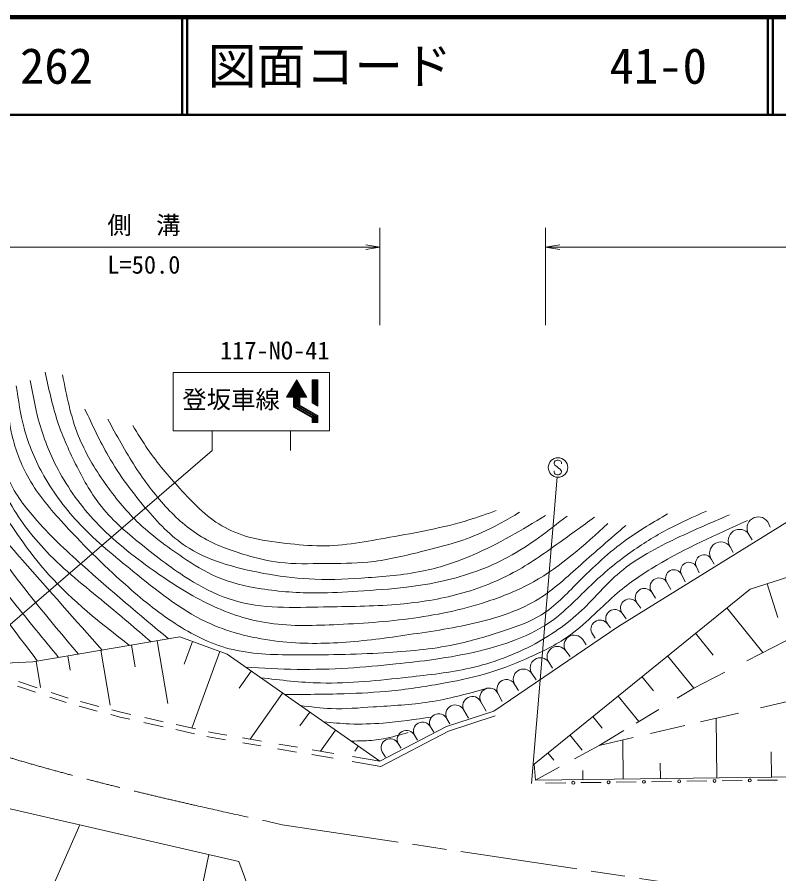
# Model space of a CAD drawing. Units: millimetres, scale not verified. Extents: x 40000 to 680000, y 20000 to 380000.
# Drawn here: x 100851 to 178865, y 292183 to 380000 of the extents above; entities that cross this region are included whole.
import ezdxf
from ezdxf.enums import TextEntityAlignment as Align

# ---------------------------------------------------------------- set-up
doc = ezdxf.new("R2010")
doc.units = ezdxf.units.MM
doc.header["$LTSCALE"] = 1000
doc.linetypes.add('CHAIN', pattern=[18.5, 12, -1.5, 3.5, -1.5])
for name, color, linetype, lineweight in [('M-BGD', 7, 'Continuous', 13), ('M-BMK', 2, 'CHAIN', 13), ('M-STR-STR3', 7, 'Continuous', 13), ('M-STR-STRC', 7, 'Continuous', 13), ('M-TTL', 2, 'Continuous', 140), ('M-TTL-LINE', 7, 'Continuous', 50), ('M-TTL-TXT', 7, 'Continuous', 13)]:
    doc.layers.add(name, color=color, linetype=linetype, lineweight=lineweight)
doc.styles.add('ＭＳ ゴシック', font='')
doc.styles.get('ＭＳ ゴシック').set_extended_font_data('MS Gothic')

# ---------------------------------------------------------------- blocks, each defined once
blk = doc.blocks.new('open_arrow')
at = {"color": 0, "linetype": 'Continuous', "lineweight": -2}
blk.add_lwpolyline([(7.5, 1.25), (0, 0), (7.5, -1.25)], dxfattribs=at)

msp = doc.modelspace()

# ---------------------------------------------------------------- linework, layer by layer
at = {"layer": 'M-BGD'}
for p, q in [((162367, 317491), (180410, 328672)), ((177729, 328268), (177972, 327704)), ((175806, 326980), (176119, 326427)), ((173883, 325691), (174184, 325110)), ((188314, 325363), (175919, 321367)), ((171960, 324403), (172236, 323916)), ((170425, 323645), (170712, 323024)), ((168890, 322887), (169272, 322105)), ((167356, 322130), (167817, 321323)), ((178774, 318453), (177654, 321927)), ((175919, 321367), (153792, 303441)), ((165844, 321050), (166225, 320431)), ((164332, 319970), (164713, 319426)), ((162820, 318890), (163232, 318311)), ((177238, 314862), (173533, 319435)), ((149668, 308849), (162367, 317491)), ((161308, 317810), (161619, 317387)), ((102449, 313933), (117506, 316464)), ((117506, 316464), (122357, 314693)), ((158774, 316190), (159125, 315656)), ((159797, 316730), (160064, 316346)), ((172144, 314601), (170330, 316840)), ((112926, 313420), (112554, 315632)), ((116277, 309633), (115194, 316075)), ((117966, 313665), (118814, 315986)), ((175594, 314014), (179587, 316074)), ((106278, 313066), (106031, 314535)), ((110365, 309469), (109418, 315105)), ((118757, 307116), (121622, 314961)), ((122357, 314693), (138010, 303718)), ((157040, 315032), (157483, 314454)), ((170149, 311206), (167465, 314519)), ((97419, 313671), (102449, 313933)), ((103254, 311295), (102801, 313993)), ((155307, 313874), (155679, 313266)), ((123579, 311213), (124812, 312971)), ((153573, 312716), (153992, 312078)), ((170149, 311206), (173349, 312856)), ((100998, 311896), (102899, 311264)), ((166033, 310934), (164847, 312397)), ((100882, 311408), (102718, 310797)), ((151840, 311558), (152203, 310992)), ((168459, 310183), (170149, 311206)), ((104204, 310303), (105886, 309744)), ((104330, 310788), (106089, 310203)), ((124729, 305991), (128037, 310710)), ((150092, 310691), (150531, 309834)), ((164514, 307795), (162395, 310411)), ((107197, 309369), (109047, 308876)), ((107347, 309846), (109203, 309352)), ((148344, 309824), (148888, 308851)), ((176992, 309197), (179760, 309843)), ((110449, 308502), (111356, 308260)), ((110553, 308991), (111475, 308746)), ((111356, 308260), (112392, 308028)), ((111475, 308746), (112482, 308520)), ((129818, 307344), (130813, 308764)), ((144839, 307282), (149668, 308849)), ((145034, 306819), (149823, 308373)), ((146596, 308958), (147084, 308132)), ((160773, 307119), (159806, 308313)), ((164239, 307629), (166565, 309036)), ((170844, 307762), (174736, 308670)), ((113831, 307706), (115797, 307266)), ((113917, 308199), (115823, 307773)), ((117126, 307481), (119116, 307036)), ((144849, 308091), (145163, 307546)), ((165722, 306566), (169239, 307387)), ((172428, 308131), (172508, 302017)), ((117115, 306971), (119022, 306545)), ((120461, 306735), (120712, 306679)), ((120712, 306679), (122344, 306400)), ((131925, 304760), (133441, 306922)), ((138010, 303718), (144839, 307282)), ((138092, 303197), (145034, 306819)), ((143193, 307238), (143520, 306710)), ((160450, 305336), (162992, 306874)), ((120294, 306260), (120615, 306188)), ((120615, 306188), (122175, 305921)), ((123928, 306129), (125866, 305797)), ((123977, 305613), (125804, 305300)), ((141538, 306386), (141863, 305888)), ((158736, 304860), (157471, 306421)), ((160450, 305336), (163933, 306149)), ((162870, 305901), (162923, 301890)), ((127516, 305007), (129471, 304672)), ((127651, 305491), (129548, 305167)), ((131072, 304906), (133293, 304526)), ((135430, 304756), (135793, 305273)), ((139883, 305533), (140191, 305052)), ((157946, 303966), (160450, 305336)), ((131019, 304408), (133224, 304030)), ((135184, 304202), (138010, 303718)), ((138227, 304681), (138578, 304158)), ((155810, 303823), (155197, 304579)), ((178092, 304689), (178127, 302091)), ((135152, 303700), (138092, 303197)), ((153792, 303441), (153935, 301772)), ((153935, 301772), (156379, 303109)), ((166720, 303542), (166741, 301941)), ((153935, 301772), (191131, 302262)), ((158787, 302777), (158800, 301836)), ((154973, 301485), (157038, 301513)), ((158588, 301533), (160653, 301560)), ((162202, 301581), (164268, 301608)), ((165817, 301628), (167883, 301656)), ((169432, 301676), (171497, 301703)), ((173046, 301724), (175112, 301751)), ((176661, 301771), (178727, 301799)), ((98011, 299334), (123544, 293454)), ((123544, 293454), (124490, 290946))]:
    msp.add_line(p, q, dxfattribs=at)
for centre in [(157813, 301523), (161428, 301570), (165042, 301618), (168657, 301666), (172272, 301714), (175887, 301761)]:
    msp.add_circle(centre, 150, dxfattribs=at)
for centre, radius, start, end in [((176767, 327624), 1157, 33.82014, 213.82014), ((174844, 326335), 1157, 33.82014, 213.82014), ((172921, 325047), 1157, 33.82014, 213.82014), ((169658, 323266), 856, 26.28141, 206.28141), ((171192, 324024), 856, 26.28141, 206.28141), ((168123, 322508), 856, 26.28141, 206.28141), ((166600, 321590), 929, 35.53768, 215.53768), ((165088, 320510), 929, 35.53768, 215.53768), ((163576, 319430), 929, 35.53768, 215.53768), ((162064, 318350), 929, 35.53768, 215.53768), ((160553, 317270), 929, 35.53768, 215.53768), ((157907, 315611), 1042, 33.74422, 213.74422), ((156173, 314453), 1042, 33.74422, 213.74422), ((154440, 313295), 1042, 33.74422, 213.74422), ((152706, 312137), 1042, 33.74422, 213.74422), ((150966, 311125), 975, 26.37842, 206.37842), ((149218, 310258), 975, 26.37842, 206.37842), ((147470, 309391), 975, 26.37842, 206.37842), ((145722, 308524), 975, 26.37842, 206.37842), ((144021, 307665), 931, 27.24944, 207.24944), ((142366, 306812), 931, 27.24944, 207.24944), ((140710, 305960), 931, 27.24944, 207.24944), ((139055, 305107), 931, 27.24944, 207.24944)]:
    msp.add_arc(centre, radius, start, end, dxfattribs=at)
for points, knots in [([(92701, 343510), (92629, 341814), (92557, 340117), (92506, 338416), (92436, 336067), (92406, 333708), (92749, 331380), (92917, 330240), (93174, 329107), (93574, 328033), (94183, 326395), (95122, 324892), (96097, 323423), (98253, 320175), (100584, 317093), (102914, 314012)], [0, 0, 0, 0, 1, 1, 1, 2, 2, 2, 3, 3, 3, 4, 4, 4, 5, 5, 5, 5]), ([(103724, 343600), (104088, 341901), (104453, 340201), (104994, 338560), (105522, 336960), (106217, 335416), (106985, 333901), (107708, 332474), (108496, 331073), (109484, 329835), (110724, 328280), (112279, 326982), (113846, 325727), (115482, 324418), (117131, 323156), (118929, 322085), (120214, 321318), (121576, 320649), (122994, 320221), (125931, 319334), (129110, 319478), (132227, 319543), (134739, 319596), (137209, 319597), (139682, 319798), (141715, 319962), (143751, 320262), (145738, 320772), (147797, 321299), (149804, 322052), (151667, 323059), (153283, 323931), (154790, 324994), (156284, 326066), (157518, 326951), (158743, 327843), (159969, 328734)], [0, 0, 0, 0, 1, 1, 1, 2, 2, 2, 3, 3, 3, 4, 4, 4, 5, 5, 5, 6, 6, 6, 7, 7, 7, 8, 8, 8, 9, 9, 9, 10, 10, 10, 11, 11, 11, 12, 12, 12, 12]), ([(93586, 343181), (93568, 341721), (93549, 340261), (93544, 338796), (93536, 336600), (93558, 334392), (93962, 332238), (94269, 330598), (94799, 328989), (95507, 327477), (96773, 324776), (98611, 322383), (100477, 320043), (102002, 318131), (103546, 316254), (105089, 314377)], [0, 0, 0, 0, 1, 1, 1, 2, 2, 2, 3, 3, 3, 4, 4, 4, 5, 5, 5, 5]), ([(94588, 342930), (94525, 341752), (94461, 340574), (94421, 339380), (94334, 336788), (94357, 334121), (95131, 331695), (95804, 329587), (97045, 327661), (98347, 325806), (101090, 321899), (104104, 318309), (107118, 314718)], [0, 0, 0, 0, 1, 1, 1, 2, 2, 2, 3, 3, 3, 4, 4, 4, 4]), ([(95674, 342680), (95672, 340968), (95670, 339257), (95716, 337543), (95751, 336242), (95813, 334939), (96050, 333658), (96291, 332357), (96713, 331079), (97303, 329899), (98330, 327845), (99866, 326086), (101396, 324344), (104125, 321238), (106837, 318182), (109549, 315127)], [0, 0, 0, 0, 1, 1, 1, 2, 2, 2, 3, 3, 3, 4, 4, 4, 5, 5, 5, 5]), ([(98038, 342783), (98018, 341685), (97997, 340588), (97989, 339483), (97977, 337871), (97991, 336243), (98329, 334680), (98639, 333243), (99222, 331861), (99930, 330556), (100991, 328599), (102334, 326814), (103860, 325218), (105689, 323306), (107783, 321665), (109828, 319978), (111426, 318661), (112994, 317315), (114562, 315969)], [0, 0, 0, 0, 1, 1, 1, 2, 2, 2, 3, 3, 3, 4, 4, 4, 5, 5, 5, 6, 6, 6, 6]), ([(102199, 342753), (102442, 341388), (102686, 340023), (103046, 338687), (103516, 336943), (104186, 335248), (105037, 333647), (106084, 331675), (107405, 329846), (108933, 328226), (110681, 326373), (112699, 324793), (114778, 323313), (116539, 322059), (118343, 320877), (120284, 319925), (122185, 318991), (124218, 318279), (126298, 317934), (128580, 317556), (130919, 317619), (133244, 317722), (136002, 317844), (138740, 318021), (141460, 318400), (144142, 318773), (146807, 319343), (149380, 320221), (150888, 320735), (152363, 321355), (153743, 322127), (156549, 323697), (158958, 325898), (161366, 328099)], [0, 0, 0, 0, 1, 1, 1, 2, 2, 2, 3, 3, 3, 4, 4, 4, 5, 5, 5, 6, 6, 6, 7, 7, 7, 8, 8, 8, 9, 9, 9, 10, 10, 10, 11, 11, 11, 11]), ([(105503, 343346), (105914, 341224), (106325, 339103), (107112, 337120), (107801, 335383), (108778, 333752), (109865, 332207), (110846, 330813), (111915, 329488), (113126, 328311), (114549, 326927), (116167, 325747), (117827, 324626), (118930, 323881), (120051, 323162), (121258, 322635), (122699, 322006), (124263, 321651), (125832, 321407), (127746, 321109), (129669, 320976), (131592, 320983), (132976, 320989), (134360, 321066), (135743, 321153), (137413, 321258), (139081, 321376), (140740, 321576), (142005, 321729), (143264, 321929), (144510, 322212), (146821, 322735), (149087, 323540), (151159, 324668), (153302, 325835), (155238, 327348), (157173, 328861)], [0, 0, 0, 0, 1, 1, 1, 2, 2, 2, 3, 3, 3, 4, 4, 4, 5, 5, 5, 6, 6, 6, 7, 7, 7, 8, 8, 8, 9, 9, 9, 10, 10, 10, 11, 11, 11, 12, 12, 12, 12]), ([(96927, 342471), (96884, 341182), (96840, 339894), (96802, 338587), (96758, 337082), (96720, 335552), (97052, 334118), (97477, 332286), (98505, 330608), (99558, 328981), (100956, 326821), (102396, 324750), (104069, 322883), (106501, 320168), (109423, 317882), (112346, 315597)], [0, 0, 0, 0, 1, 1, 1, 2, 2, 2, 3, 3, 3, 4, 4, 4, 5, 5, 5, 5]), ([(98726, 341864), (98738, 340484), (98749, 339104), (98853, 337713), (98977, 336046), (99234, 334364), (99870, 332842), (100499, 331337), (101499, 329988), (102580, 328734), (104113, 326957), (105807, 325372), (107536, 323821), (110411, 321241), (113383, 318756), (116354, 316270)], [0, 0, 0, 0, 1, 1, 1, 2, 2, 2, 3, 3, 3, 4, 4, 4, 5, 5, 5, 5]), ([(99658, 341736), (99803, 340317), (99949, 338898), (100251, 337501), (100592, 335926), (101132, 334379), (101903, 332969), (102816, 331298), (104052, 329820), (105333, 328395), (107420, 326074), (109624, 323892), (111940, 321830), (113546, 320401), (115206, 319029), (117023, 317849), (118745, 316731), (120607, 315784), (122571, 315266), (124741, 314693), (127035, 314642), (129305, 314630), (132362, 314615), (135377, 314670), (138411, 314842), (140840, 314980), (143282, 315192), (145653, 315689), (147385, 316052), (149078, 316567), (150778, 317129), (152087, 317563), (153399, 318024), (154548, 318739), (155943, 319607), (157096, 320847), (158275, 322042), (159852, 323640), (161476, 325157), (163272, 326447), (164606, 327405), (166036, 328239), (167465, 329073)], [0, 0, 0, 0, 1, 1, 1, 2, 2, 2, 3, 3, 3, 4, 4, 4, 5, 5, 5, 6, 6, 6, 7, 7, 7, 8, 8, 8, 9, 9, 9, 10, 10, 10, 11, 11, 11, 12, 12, 12, 13, 13, 13, 14, 14, 14, 14]), ([(100759, 342202), (100972, 340749), (101185, 339296), (101564, 337882), (102021, 336172), (102721, 334519), (103597, 332969), (104624, 331152), (105893, 329475), (107324, 327972), (108984, 326228), (110861, 324718), (112745, 323186), (115107, 321264), (117479, 319309), (120199, 318019), (122375, 316987), (124774, 316380), (127187, 316070), (129498, 315774), (131822, 315749), (134133, 315901), (136431, 316052), (138717, 316376), (140995, 316706), (143378, 317050), (145752, 317400), (148110, 317976), (150275, 318506), (152426, 319226), (154293, 320390), (155844, 321357), (157199, 322629), (158571, 323863), (160096, 325235), (161642, 326561), (163188, 327887)], [0, 0, 0, 0, 1, 1, 1, 2, 2, 2, 3, 3, 3, 4, 4, 4, 5, 5, 5, 6, 6, 6, 7, 7, 7, 8, 8, 8, 9, 9, 9, 10, 10, 10, 11, 11, 11, 12, 12, 12, 12]), ([(107790, 339831), (108549, 338194), (109308, 336557), (110204, 335002), (111347, 333018), (112714, 331168), (114227, 329412), (115486, 327952), (116845, 326556), (118463, 325558), (119636, 324833), (120945, 324317), (122274, 323906), (123708, 323462), (125164, 323140), (126637, 322889), (128191, 322624), (129764, 322438), (131338, 322381), (133158, 322315), (134979, 322422), (136802, 322550), (138765, 322689), (140729, 322854), (142646, 323270), (144329, 323636), (145976, 324195), (147559, 324880), (150142, 325997), (152557, 327450), (154971, 328903)], [0, 0, 0, 0, 1, 1, 1, 2, 2, 2, 3, 3, 3, 4, 4, 4, 5, 5, 5, 6, 6, 6, 7, 7, 7, 8, 8, 8, 9, 9, 9, 10, 10, 10, 10]), ([(110126, 338793), (111028, 337140), (111930, 335487), (112950, 333908), (113874, 332477), (114896, 331107), (116056, 329842), (117145, 328654), (118357, 327559), (119726, 326736), (121158, 325876), (122763, 325314), (124385, 324845), (125485, 324526), (126593, 324251), (127717, 324110), (129242, 323920), (130796, 323979), (132347, 323998), (133833, 324015), (135315, 323995), (136780, 324139), (138586, 324316), (140366, 324744), (142145, 325183), (144273, 325709), (146402, 326251), (148385, 327132), (149738, 327733), (151024, 328491), (152310, 329249)], [0, 0, 0, 0, 1, 1, 1, 2, 2, 2, 3, 3, 3, 4, 4, 4, 5, 5, 5, 6, 6, 6, 7, 7, 7, 8, 8, 8, 9, 9, 9, 10, 10, 10, 10]), ([(112696, 338144), (113197, 337313), (113699, 336482), (114248, 335687), (115227, 334271), (116354, 332968), (117524, 331678), (118821, 330247), (120169, 328833), (121816, 327866), (122676, 327361), (123618, 326978), (124583, 326708), (125827, 326361), (127109, 326202), (128394, 326059), (129589, 325926), (130786, 325806), (131980, 325805), (134333, 325801), (136674, 326253), (139011, 326680), (141747, 327179), (144477, 327644), (147115, 328459), (148054, 328749), (148982, 329084), (149910, 329419)], [0, 0, 0, 0, 1, 1, 1, 2, 2, 2, 3, 3, 3, 4, 4, 4, 5, 5, 5, 6, 6, 6, 7, 7, 7, 8, 8, 8, 9, 9, 9, 9]), ([(124236, 313375), (125996, 313275), (127755, 313174), (129517, 313148), (131253, 313122), (132992, 313169), (134726, 313275), (136367, 313375), (138004, 313529), (139639, 313699), (140940, 313834), (142240, 313980), (143536, 314165), (145129, 314391), (146715, 314676), (148279, 315054), (149499, 315348), (150705, 315699), (151879, 316155), (153274, 316697), (154624, 317387), (155818, 318273), (157202, 319300), (158377, 320590), (159630, 321788), (160880, 322984), (162208, 324088), (163611, 325092), (164854, 325981), (166157, 326791), (167508, 327506), (168792, 328185), (170119, 328777), (171446, 329369)], [0, 0, 0, 0, 1, 1, 1, 2, 2, 2, 3, 3, 3, 4, 4, 4, 5, 5, 5, 6, 6, 6, 7, 7, 7, 8, 8, 8, 9, 9, 9, 10, 10, 10, 11, 11, 11, 11]), ([(125789, 312286), (127835, 312043), (129882, 311801), (131931, 311750), (134922, 311677), (137919, 312015), (140910, 312343), (143030, 312576), (145146, 312805), (147220, 313275), (149543, 313802), (151812, 314633), (153912, 315774), (155748, 316771), (157455, 318006), (158952, 319459), (160094, 320567), (161113, 321802), (162298, 322847), (163974, 324324), (165982, 325421), (168016, 326405), (169934, 327333), (171876, 328160), (173818, 328988)], [0, 0, 0, 0, 1, 1, 1, 2, 2, 2, 3, 3, 3, 4, 4, 4, 5, 5, 5, 6, 6, 6, 7, 7, 7, 8, 8, 8, 8]), ([(128239, 310568), (130274, 310578), (132310, 310587), (134345, 310649), (135972, 310699), (137598, 310783), (139216, 310946), (141046, 311130), (142865, 311416), (144679, 311750), (146265, 312043), (147847, 312374), (149380, 312852), (150752, 313279), (152085, 313824), (153404, 314419), (154852, 315071), (156283, 315783), (157555, 316706), (159278, 317956), (160709, 319594), (162340, 320983), (163577, 322036), (164928, 322947), (166322, 323779), (169300, 325557), (172470, 326976), (175639, 328395)], [0, 0, 0, 0, 1, 1, 1, 2, 2, 2, 3, 3, 3, 4, 4, 4, 5, 5, 5, 6, 6, 6, 7, 7, 7, 8, 8, 8, 9, 9, 9, 9]), ([(129852, 309438), (130911, 309301), (131970, 309163), (133032, 309125), (134454, 309072), (135881, 309197), (137310, 309294), (139239, 309425), (141171, 309507), (143070, 309802), (145038, 310109), (146971, 310645), (148904, 311181)], [0, 0, 0, 0, 1, 1, 1, 2, 2, 2, 3, 3, 3, 4, 4, 4, 4]), ([(132228, 307772), (133116, 307683), (134005, 307594), (134896, 307557), (136038, 307511), (137185, 307551), (138326, 307642), (139995, 307776), (141650, 308018), (143306, 308261)], [0, 0, 0, 0, 1, 1, 1, 2, 2, 2, 3, 3, 3, 3]), ([(135041, 305800), (135487, 305801), (135932, 305802), (136378, 305821), (137045, 305849), (137712, 305915), (138369, 306033), (139228, 306186), (140069, 306427), (140910, 306668)], [0, 0, 0, 0, 1, 1, 1, 2, 2, 2, 3, 3, 3, 3])]:
    msp.add_open_spline(points, degree=3, knots=knots, dxfattribs=at)
at = {"layer": 'M-BMK'}
msp.add_line((127998, 297223), (172898, 290473), dxfattribs=at)
msp.add_open_spline([(77620, 311948), (81329, 310543), (85039, 309139), (88778, 307811), (92688, 306422), (96630, 305117), (100607, 303938), (109617, 301266), (118807, 299245), (127998, 297223)], degree=3, knots=[0, 0, 0, 0, 1, 1, 1, 2, 2, 2, 3, 3, 3, 3], dxfattribs=at)
at = {"layer": 'M-STR-STR3'}
for p, q in [((138010, 348419), (138010, 358419)), ((154973, 348419), (154973, 358419)), ((89669, 356419), (138010, 356419)), ((154973, 356419), (219993, 356419))]:
    msp.add_line(p, q, dxfattribs=at)
at = {"layer": 'M-STR-STRC'}
for p, q in [((132836, 343585), (116836, 343585)), ((116836, 337585), (116836, 343585)), ((132836, 337585), (132836, 343585)), ((129483, 342819), (128450, 341031)), ((129313, 341031), (129313, 342525)), ((129403, 341031), (129403, 342681)), ((129483, 342819), (129483, 340060)), ((129483, 342819), (130516, 341031)), ((129562, 342683), (129562, 340073)), ((129601, 342615), (129601, 341057)), ((131073, 342819), (131073, 340469)), ((131073, 342819), (131654, 342819)), ((131173, 342819), (131173, 340411)), ((131273, 342819), (131273, 340354)), ((131373, 342819), (131373, 340296)), ((131473, 342819), (131473, 340238)), ((131573, 342819), (131573, 340181)), ((131654, 340134), (131654, 342819)), ((128818, 341031), (128818, 341668)), ((128867, 341031), (128867, 341752)), ((128929, 341031), (128929, 341860)), ((128978, 341031), (128978, 341945)), ((129034, 341031), (129034, 342042)), ((129084, 341031), (129084, 342128)), ((129133, 341031), (129133, 342214)), ((129223, 341031), (129223, 342370)), ((129688, 341031), (129688, 342464)), ((129763, 341031), (129763, 342334)), ((129847, 341031), (129847, 342188)), ((129931, 341031), (129931, 342043)), ((130018, 341031), (130018, 341892)), ((130093, 341031), (130093, 341762)), ((130175, 341031), (130175, 341622)), ((128450, 341031), (130516, 341031)), ((128543, 341031), (128543, 341155)), ((128605, 341031), (128605, 341299)), ((128655, 341031), (128655, 341385)), ((128716, 341031), (128716, 341491)), ((128766, 341031), (128766, 341578)), ((129168, 341031), (129168, 340004)), ((129256, 341031), (129256, 340019)), ((129307, 340029), (129307, 341031)), ((129355, 341031), (129355, 340037)), ((129419, 340048), (129419, 341031)), ((129598, 341031), (129598, 340080)), ((129686, 341031), (129686, 340095)), ((129748, 340106), (129748, 341031)), ((129798, 341031), (129798, 340115)), ((130256, 341031), (130256, 341481)), ((130340, 341031), (130340, 341336)), ((130400, 341031), (130400, 341172)), ((129168, 340004), (129798, 340115)), ((129168, 340004), (131054, 338915)), ((129218, 340091), (131154, 338973)), ((129268, 340177), (131154, 339088)), ((129318, 340264), (131254, 339146)), ((129748, 340260), (131654, 339159)), ((129748, 340028), (131254, 339159)), ((129798, 340115), (131454, 339159)), ((131073, 340469), (131654, 340134)), ((131154, 339088), (131154, 338461)), ((131254, 339159), (131254, 338461)), ((131354, 339217), (131354, 338461)), ((131454, 339159), (131454, 338461)), ((131554, 339159), (131554, 338461)), ((131654, 339159), (131654, 338461)), ((131054, 338915), (131054, 338461)), ((131054, 338461), (131654, 338461)), ((132836, 337585), (116836, 337585)), ((120836, 337585), (120836, 335585)), ((128836, 337585), (128836, 335585)), ((120836, 335585), (95452, 313740)), ((156157, 334596), (155965, 334530)), ((156278, 334593), (156157, 334596)), ((156528, 334475), (156278, 334593)), ((155965, 334530), (155841, 334346)), ((155841, 334346), (155843, 334214)), ((155843, 334214), (155907, 334085)), ((155907, 334085), (156162, 333903)), ((156162, 333903), (156291, 333772)), ((156291, 333772), (156470, 333656)), ((156591, 334343), (156528, 334475)), ((156591, 334214), (156591, 334343)), ((153541, 301429), (156153, 332838)), ((155843, 333366), (155841, 333487)), ((155883, 333264), (155843, 333366)), ((155967, 333153), (155883, 333264)), ((156154, 333092), (155967, 333153)), ((156288, 333092), (156154, 333092)), ((156389, 333121), (156288, 333092)), ((156531, 333214), (156389, 333121)), ((156470, 333656), (156597, 333456)), ((156591, 333345), (156531, 333214)), ((156597, 333456), (156591, 333345)), ((107263, 297203), (92524, 263521)), ((120488, 294158), (112836, 257222))]:
    msp.add_line(p, q, dxfattribs=at)
msp.add_circle((156248, 333833), 1000, dxfattribs=at)
at = {"layer": 'M-TTL'}
msp.add_line((680000, 380000), (40000, 380000), dxfattribs=at)
at = {"layer": 'M-TTL-LINE'}
for p, q in [((117750, 380000), (117750, 370000)), ((118250, 380000), (118250, 370000)), ((177750, 380000), (177750, 370000)), ((178250, 380000), (178250, 370000)), ((40000, 370000), (680000, 370000))]:
    msp.add_line(p, q, dxfattribs=at)

# ---------------------------------------------------------------- block references
at = {"layer": 'M-STR-STR3', "xscale": 193, "yscale": 193, "rotation": 180}
msp.add_blockref('open_arrow', (138010, 356419), dxfattribs=at)
at = {"layer": 'M-STR-STR3', "xscale": 193, "yscale": 193}
msp.add_blockref('open_arrow', (154973, 356419), dxfattribs=at)

# ---------------------------------------------------------------- texts
at = {"layer": 'M-STR-STR3', "style": 'ＭＳ ゴシック'}
for s, p in [('側\u3000溝', (110090, 357215)), ('L=50.0', (110090, 353156))]:
    msp.add_text(s, height=1833, dxfattribs=at).set_placement(p, align=Align.BOTTOM_LEFT)
at = {"layer": 'M-STR-STRC', "style": 'ＭＳ ゴシック'}
for s, p in [('117-NO-41', (121624, 344361)), ('登坂車線', (117761, 339335))]:
    msp.add_text(s, height=1833, dxfattribs=at).set_placement(p, align=Align.BOTTOM_LEFT)
at = {"layer": 'M-TTL-TXT', "style": 'ＭＳ ゴシック'}
for s, p in [('262', (101142, 375000)), ('図面コード', (120380, 375000)), ('41-0', (161521, 375000))]:
    msp.add_text(s, height=3666, dxfattribs=at).set_placement(p, align=Align.MIDDLE_LEFT)

doc.saveas('drawing.dxf')
